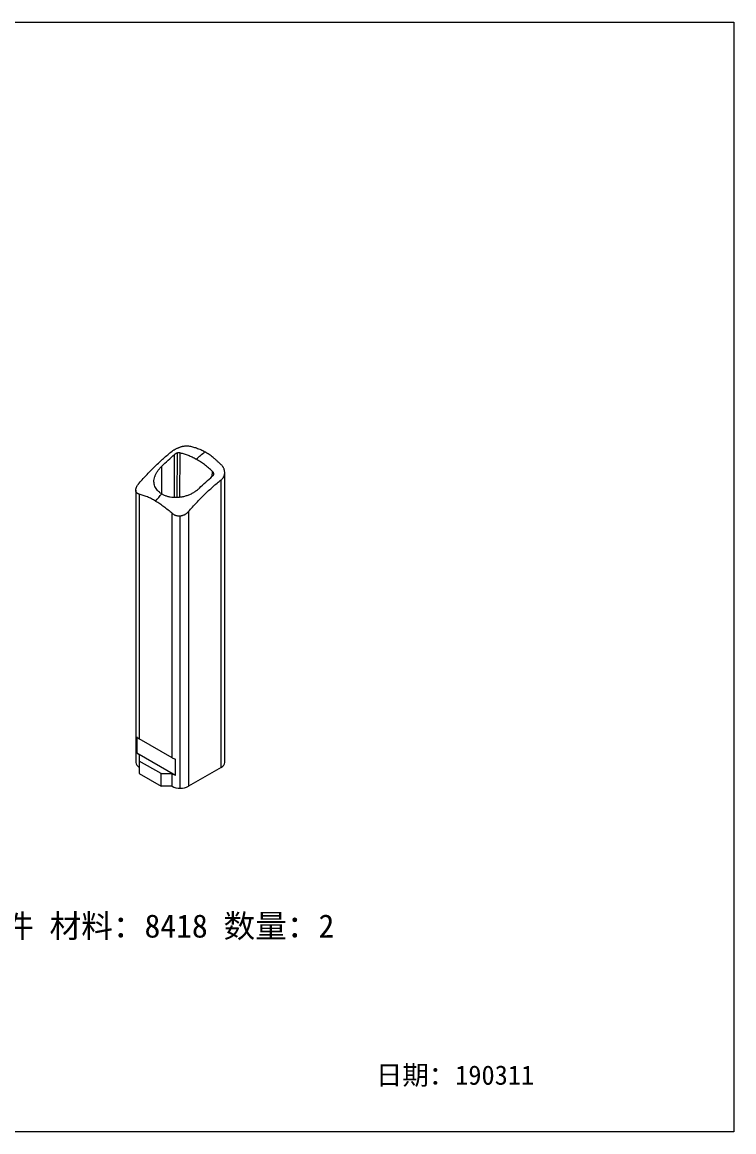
# Model space of a CAD drawing. Header units: millimetres. Extents: x 669 to 1893, y 531 to 818.
# Drawn here: x 858.7 to 1042.6, y 531.2 to 818.1 of the extents above; entities that cross this region are included whole.
import ezdxf

# ---------------------------------------------------------------- set-up
doc = ezdxf.new("R2010")
doc.units = ezdxf.units.MM
doc.layers.add('insert', color=85, linetype='Continuous', lineweight=20)

msp = doc.modelspace()

# ---------------------------------------------------------------- linework, layer by layer
at = {"lineweight": 18}
msp.add_lwpolyline([(669.492, 818.095), (1042.571, 818.095), (1042.571, 531.247), (669.492, 531.247)], close=True, dxfattribs=at)
at = {"layer": 'insert', "lineweight": 13}
for p, q in [((898.039, 695.294), (898.069, 706.331)), ((898.749, 695.284), (898.779, 706.716)), ((899.461, 695.36), (899.491, 706.786)), ((894.78, 696.147), (894.735, 703.281)), ((907.803, 700.686), (907.83, 701.972)), ((910.142, 625.467), (910.142, 699.828)), ((888.929, 696.073), (888.929, 632.815)), ((901.657, 691.599), (901.657, 620.568)), ((897.414, 627.916), (897.414, 691.174)), ((899.535, 620.061), (899.535, 690.483))]:
    msp.add_line(p, q, dxfattribs=at)
at = {"layer": 'insert', "lineweight": 18}
for p, q in [((911.021, 626.692), (911.021, 701.65)), ((888.05, 697.116), (888.05, 626.692)), ((888.309, 633.337), (888.309, 629.254)), ((897.414, 627.916), (888.929, 632.815)), ((888.309, 629.254), (898.317, 623.476)), ((888.929, 628.733), (888.929, 627.1)), ((888.929, 627.1), (888.929, 623.834)), ((894.586, 623.834), (888.929, 627.1)), ((898.317, 623.476), (898.317, 627.558)), ((910.142, 625.467), (901.657, 620.568)), ((888.929, 623.834), (894.586, 620.568)), ((894.586, 620.568), (894.586, 623.834)), ((894.586, 623.834), (897.414, 623.834)), ((897.414, 620.568), (897.414, 623.834)), ((897.414, 620.568), (894.586, 620.568))]:
    msp.add_line(p, q, dxfattribs=at)
for centre, major_axis, start_param, end_param in [((891.05, 634.04), (3, 0), 3.5597828, 3.9269908), ((891.05, 629.958), (-3, 0), 0.4181901, 0.7853982), ((891.05, 626.692), (3, 0), 3.1415929, 3.9269908), ((899.535, 629.141), (3, 0), 3.9269908, 4.2941988), ((908.021, 626.692), (3, 0), 5.4977871, 6.2831851), ((899.535, 625.059), (-3, 0), 0.7853982, 1.1526062), ((899.535, 621.793), (3, 0), 3.9269908, 5.4977871)]:
    msp.add_ellipse(centre, major_axis=major_axis, ratio=0.5773503, start_param=start_param, end_param=end_param, dxfattribs=at)
for points, knots in [([(897.414, 707.177), (897.488, 707.234), (897.564, 707.29), (897.722, 707.401), (897.885, 707.509), (898.058, 707.612), (898.192, 707.688), (898.238, 707.714), (898.329, 707.763), (898.375, 707.787), (898.513, 707.858), (898.7, 707.95), (898.891, 708.034), (899.035, 708.094), (899.084, 708.114), (899.157, 708.143), (899.181, 708.152), (899.23, 708.171), (899.351, 708.217), (899.568, 708.293), (899.856, 708.381), (900.046, 708.431), (900.165, 708.458), (900.189, 708.464), (900.236, 708.474), (900.306, 708.49), (900.375, 708.503), (900.513, 708.529), (900.693, 708.557), (900.866, 708.575), (900.994, 708.583), (901.057, 708.587), (901.119, 708.589), (901.161, 708.589), (901.181, 708.59), (901.283, 708.59), (901.362, 708.587), (901.513, 708.575), (901.586, 708.566), (901.657, 708.554)], [0, 0, 0, 0, 0.0625, 0.0625, 0.125, 0.1875, 0.1875, 0.21875, 0.21875, 0.25, 0.25, 0.3125, 0.375, 0.375, 0.40625, 0.40625, 0.421875, 0.421875, 0.4375, 0.5, 0.5625, 0.625, 0.625, 0.640625, 0.640625, 0.65625, 0.6875, 0.6875, 0.75, 0.8125, 0.8125, 0.84375, 0.859375, 0.859375, 0.875, 0.875, 0.9375, 0.9375, 1, 1, 1, 1]), ([(901.657, 708.554), (901.828, 708.524), (902, 708.49), (902.345, 708.417), (902.518, 708.377), (902.866, 708.289), (903.041, 708.242), (903.392, 708.138), (903.569, 708.082), (904.102, 707.901), (904.459, 707.761), (905.176, 707.438), (905.537, 707.253), (905.899, 707.044)], [0, 0, 0, 0, 0.125, 0.125, 0.25, 0.25, 0.375, 0.375, 0.5, 0.5, 0.75, 0.75, 1, 1, 1, 1]), ([(888.929, 698.947), (889.604, 699.723), (890.287, 700.478), (891.322, 701.577), (891.67, 701.938), (892.368, 702.649), (892.719, 702.999), (893.425, 703.688), (893.78, 704.027), (894.494, 704.692), (894.853, 705.019), (895.576, 705.659), (895.94, 705.973), (896.673, 706.586), (897.042, 706.885), (897.414, 707.177)], [0, 0, 0, 0, 0.25, 0.25, 0.375, 0.375, 0.5, 0.5, 0.625, 0.625, 0.75, 0.75, 0.875, 0.875, 1, 1, 1, 1]), ([(894.735, 703.281), (895.283, 703.816), (895.834, 704.339), (896.945, 705.357), (897.505, 705.852), (898.069, 706.331)], [0, 0, 0, 0, 0.5, 0.5, 1, 1, 1, 1]), ([(899.491, 706.786), (899.443, 706.796), (899.392, 706.803), (899.31, 706.806), (899.282, 706.806), (899.238, 706.804), (899.224, 706.803), (899.194, 706.801), (899.179, 706.8), (899.103, 706.792), (899.041, 706.783), (898.945, 706.762), (898.913, 706.754), (898.864, 706.741), (898.848, 706.736), (898.816, 706.727), (898.799, 706.722), (898.718, 706.696), (898.654, 706.672), (898.574, 706.638), (898.558, 706.631), (898.526, 706.617), (898.51, 706.609), (898.462, 706.586), (898.431, 706.571), (898.34, 706.522), (898.282, 706.487), (898.198, 706.431), (898.171, 706.411), (898.118, 706.372), (898.093, 706.352), (898.069, 706.331)], [0, 0, 0, 0, 0.125, 0.125, 0.1875, 0.1875, 0.21875, 0.21875, 0.25, 0.25, 0.375, 0.375, 0.4375, 0.4375, 0.46875, 0.46875, 0.5, 0.5, 0.625, 0.625, 0.65625, 0.65625, 0.6875, 0.6875, 0.75, 0.75, 0.875, 0.875, 0.9375, 0.9375, 1, 1, 1, 1]), ([(899.491, 706.786), (899.832, 706.71), (900.175, 706.62), (900.864, 706.412), (901.21, 706.294), (901.732, 706.093), (901.906, 706.022), (902.256, 705.871), (902.432, 705.791), (902.959, 705.538), (903.313, 705.352), (903.669, 705.146)], [0, 0, 0, 0, 0.25, 0.25, 0.5, 0.5, 0.625, 0.625, 0.75, 0.75, 1, 1, 1, 1]), ([(910.142, 703.655), (909.971, 703.822), (909.799, 703.987), (909.454, 704.313), (909.281, 704.472), (908.933, 704.787), (908.758, 704.941), (908.406, 705.243), (908.23, 705.392), (907.697, 705.825), (907.34, 706.098), (906.623, 706.602), (906.262, 706.834), (905.899, 707.044)], [0, 0, 0, 0, 0.125, 0.125, 0.25, 0.25, 0.375, 0.375, 0.5, 0.5, 0.75, 0.75, 1, 1, 1, 1]), ([(907.83, 701.972), (907.491, 702.288), (907.151, 702.593), (906.467, 703.178), (906.122, 703.458), (905.603, 703.858), (905.429, 703.988), (905.081, 704.241), (904.906, 704.363), (904.379, 704.719), (904.026, 704.94), (903.669, 705.146)], [0, 0, 0, 0, 0.25, 0.25, 0.5, 0.5, 0.625, 0.625, 0.75, 0.75, 1, 1, 1, 1]), ([(910.142, 699.828), (910.215, 699.886), (910.284, 699.946), (910.413, 700.074), (910.532, 700.207), (910.634, 700.352), (910.704, 700.465), (910.726, 700.503), (910.768, 700.581), (910.788, 700.621), (910.843, 700.74), (910.907, 700.902), (910.952, 701.07), (910.979, 701.198), (910.987, 701.241), (910.997, 701.307), (911, 701.329), (911.005, 701.372), (911.017, 701.482), (911.025, 701.679), (911.008, 701.943), (910.978, 702.119), (910.954, 702.229), (910.949, 702.251), (910.938, 702.295), (910.921, 702.361), (910.901, 702.426), (910.859, 702.555), (910.793, 702.725), (910.711, 702.891), (910.643, 703.013), (910.607, 703.073), (910.569, 703.133), (910.543, 703.173), (910.529, 703.192), (910.461, 703.291), (910.403, 703.367), (910.279, 703.514), (910.212, 703.586), (910.142, 703.655)], [0, 0, 0, 0, 0.0625, 0.0625, 0.125, 0.1875, 0.1875, 0.21875, 0.21875, 0.25, 0.25, 0.3125, 0.375, 0.375, 0.40625, 0.40625, 0.421875, 0.421875, 0.4375, 0.5, 0.5625, 0.625, 0.625, 0.640625, 0.640625, 0.65625, 0.6875, 0.6875, 0.75, 0.8125, 0.8125, 0.84375, 0.859375, 0.859375, 0.875, 0.875, 0.9375, 0.9375, 1, 1, 1, 1]), ([(904.466, 697.662), (905.018, 698.196), (905.573, 698.717), (906.69, 699.73), (907.253, 700.223), (907.82, 700.701)], [0, 0, 0, 0, 0.5, 0.5, 1, 1, 1, 1]), ([(907.83, 701.972), (907.877, 701.927), (907.918, 701.88), (907.972, 701.804), (907.989, 701.779), (908.012, 701.739), (908.019, 701.725), (908.033, 701.698), (908.04, 701.684), (908.07, 701.615), (908.089, 701.559), (908.107, 701.473), (908.112, 701.444), (908.116, 701.4), (908.117, 701.385), (908.119, 701.356), (908.119, 701.341), (908.119, 701.268), (908.112, 701.211), (908.096, 701.14), (908.093, 701.126), (908.085, 701.098), (908.08, 701.084), (908.066, 701.042), (908.055, 701.014), (908.017, 700.935), (907.986, 700.884), (907.931, 700.812), (907.91, 700.788), (907.867, 700.743), (907.844, 700.722), (907.82, 700.701)], [0, 0, 0, 0, 0.125, 0.125, 0.1875, 0.1875, 0.21875, 0.21875, 0.25, 0.25, 0.375, 0.375, 0.4375, 0.4375, 0.46875, 0.46875, 0.5, 0.5, 0.625, 0.625, 0.65625, 0.65625, 0.6875, 0.6875, 0.75, 0.75, 0.875, 0.875, 0.9375, 0.9375, 1, 1, 1, 1]), ([(888.929, 696.073), (888.859, 696.09), (888.727, 696.132), (888.61, 696.188), (888.5, 696.252), (888.449, 696.287), (888.389, 696.336), (888.378, 696.346), (888.355, 696.367), (888.322, 696.398), (888.292, 696.431), (888.235, 696.5), (888.202, 696.549), (888.145, 696.653), (888.121, 696.708), (888.093, 696.796), (888.084, 696.826), (888.071, 696.887), (888.065, 696.919), (888.052, 697.014), (888.046, 697.145), (888.059, 697.284), (888.073, 697.374), (888.077, 697.392), (888.084, 697.429), (888.095, 697.484), (888.109, 697.539), (888.141, 697.65), (888.167, 697.725), (888.227, 697.877), (888.261, 697.954), (888.31, 698.05), (888.32, 698.07), (888.34, 698.109), (888.371, 698.167), (888.404, 698.225), (888.473, 698.34), (888.523, 698.417), (888.628, 698.57), (888.684, 698.646), (888.772, 698.76), (888.803, 698.798), (888.865, 698.873), (888.897, 698.91), (888.929, 698.947)], [0, 0, 0, 0, 0.0625, 0.125, 0.125, 0.1875, 0.1875, 0.203125, 0.203125, 0.21875, 0.25, 0.25, 0.3125, 0.3125, 0.375, 0.375, 0.40625, 0.40625, 0.4375, 0.4375, 0.5, 0.5625, 0.5625, 0.578125, 0.578125, 0.59375, 0.625, 0.625, 0.6875, 0.6875, 0.75, 0.75, 0.765625, 0.765625, 0.78125, 0.8125, 0.8125, 0.875, 0.875, 0.9375, 0.9375, 0.96875, 0.96875, 1, 1, 1, 1]), ([(901.657, 691.599), (902.332, 692.375), (903.015, 693.129), (904.05, 694.228), (904.398, 694.589), (905.096, 695.3), (905.447, 695.65), (906.153, 696.339), (906.508, 696.678), (907.222, 697.344), (907.581, 697.67), (908.304, 698.311), (908.668, 698.625), (909.401, 699.238), (909.77, 699.537), (910.142, 699.828)], [0, 0, 0, 0, 0.25, 0.25, 0.375, 0.375, 0.5, 0.5, 0.625, 0.625, 0.75, 0.75, 0.875, 0.875, 1, 1, 1, 1]), ([(893.172, 694.299), (892.811, 694.507), (892.453, 694.7), (891.739, 695.055), (891.384, 695.219), (890.677, 695.515), (890.325, 695.648), (889.624, 695.883), (889.276, 695.986), (888.929, 696.073)], [0, 0, 0, 0, 0.25, 0.25, 0.5, 0.5, 0.75, 0.75, 1, 1, 1, 1]), ([(893.172, 694.299), (893.532, 694.091), (893.89, 693.87), (894.604, 693.402), (894.959, 693.155), (895.666, 692.634), (896.018, 692.361), (896.719, 691.787), (897.067, 691.487), (897.414, 691.174)], [0, 0, 0, 0, 0.25, 0.25, 0.5, 0.5, 0.75, 0.75, 1, 1, 1, 1]), ([(897.414, 691.174), (897.484, 691.111), (897.629, 690.993), (897.787, 690.89), (897.952, 690.795), (898.038, 690.751), (898.149, 690.701), (898.172, 690.692), (898.217, 690.673), (898.285, 690.646), (898.354, 690.622), (898.494, 690.577), (898.589, 690.552), (898.782, 690.511), (898.88, 690.496), (899.031, 690.481), (899.081, 690.477), (899.182, 690.472), (899.232, 690.471), (899.383, 690.472), (899.584, 690.483), (899.784, 690.515), (899.909, 690.541), (899.934, 690.547), (899.983, 690.559), (900.057, 690.577), (900.13, 690.599), (900.275, 690.645), (900.369, 690.68), (900.555, 690.76), (900.645, 690.804), (900.756, 690.864), (900.778, 690.877), (900.822, 690.902), (900.887, 690.941), (900.95, 690.981), (901.074, 691.065), (901.154, 691.124), (901.308, 691.249), (901.382, 691.315), (901.488, 691.418), (901.523, 691.453), (901.591, 691.525), (901.624, 691.562), (901.657, 691.599)], [0, 0, 0, 0, 0.0625, 0.125, 0.125, 0.1875, 0.1875, 0.203125, 0.203125, 0.21875, 0.25, 0.25, 0.3125, 0.3125, 0.375, 0.375, 0.40625, 0.40625, 0.4375, 0.4375, 0.5, 0.5625, 0.5625, 0.578125, 0.578125, 0.59375, 0.625, 0.625, 0.6875, 0.6875, 0.75, 0.75, 0.765625, 0.765625, 0.78125, 0.8125, 0.8125, 0.875, 0.875, 0.9375, 0.9375, 0.96875, 0.96875, 1, 1, 1, 1])]:
    msp.add_open_spline(points, degree=3, knots=knots, dxfattribs=at)
for points in [[(903.669, 705.146), (904.408, 705.795), (905.151, 706.427), (905.899, 707.044)], [(894.745, 696.164), (894.535, 696.285), (894.142, 696.55), (893.644, 697.007), (893.247, 697.517), (892.956, 698.073), (892.777, 698.667), (892.712, 699.292), (892.765, 699.941), (892.933, 700.608), (893.216, 701.285), (893.611, 701.962), (894.114, 702.633), (894.518, 703.068), (894.735, 703.281)], [(894.745, 696.164), (894.955, 696.042), (895.402, 695.822), (896.144, 695.563), (896.945, 695.382), (897.79, 695.281), (898.667, 695.266), (899.56, 695.338), (900.456, 695.501), (901.339, 695.754), (902.198, 696.099), (903.017, 696.532), (903.782, 697.051), (904.247, 697.45), (904.466, 697.662)], [(893.172, 694.299), (893.691, 694.931), (894.215, 695.553), (894.745, 696.164)]]:
    msp.add_open_spline(points, degree=3, dxfattribs=at)

# ---------------------------------------------------------------- texts
at = {"lineweight": 18, "attachment_point": 1}
for s, width, insert, char_height in [('{\\fSimSun|b0|i0|c134|p2;线割 把手后模仁}-{\\fSimSun|b0|i0|c134|p2;镶件 材料：8418 数量：2}', 184.38352, (779.851, 587.457), 6), ('{\\fSimSun|b0|i0|c134|p2;日期：}190311', 63.96316, (950.109, 548.415), 5)]:
    msp.add_mtext_dynamic_manual_height_columns(s, width=width, gutter_width=1, heights=[0], dxfattribs=dict(at, insert=insert, char_height=char_height))

doc.saveas('drawing.dxf')
